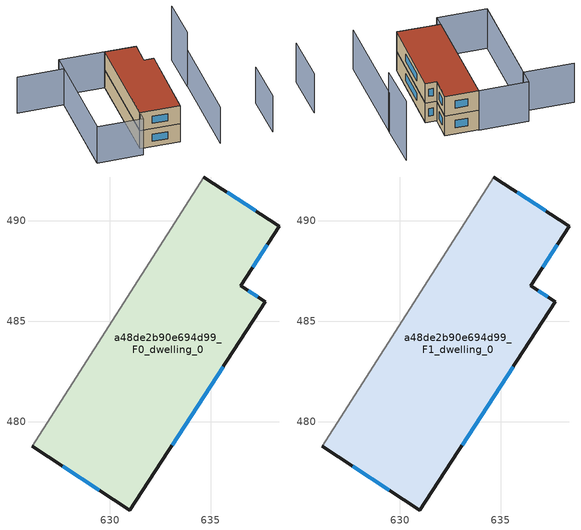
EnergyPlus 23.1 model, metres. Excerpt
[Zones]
a48de2b90e694d99_F0_dwelling_0
 floor ground (EU_floor_Construction): 638.43,489.71 636.5,486.75 637.73,485.95 630.99,475.6 626.12,478.77 634.66,492.16 z0
 wall outside (EU_wall_Construction): 626.12,478.77 630.99,475.6 637.73,485.95 636.5,486.75 638.43,489.71 634.66,492.16 z0:3
 wall adiabatic (EU_wall_Construction): 634.66,492.16 626.12,478.77 z0:3
 window (EU_Window_Construction): 637.25,490.48 635.83,491.4 / 637.1,487.67 637.83,488.79 / 637.35,486.2 636.88,486.5 / 633.09,478.82 635.63,482.72 / 627.64,477.78 629.47,476.59 z0.93:2.07
a48de2b90e694d99_F1_dwelling_0
 floor to a48de2b90e694d99_F0_dwelling_0 (EU_floor_Construction): 638.43,489.71 636.5,486.75 637.73,485.95 630.99,475.6 626.12,478.77 634.65,492.16 z3
 wall outside (EU_wall_Construction): 626.12,478.77 630.99,475.6 637.73,485.95 636.5,486.75 638.43,489.71 634.66,492.16 z3:6
 wall adiabatic (EU_wall_Construction): 634.66,492.16 626.12,478.77 z3:6
 window (EU_Window_Construction): 637.25,490.48 635.83,491.4 / 637.1,487.67 637.83,488.79 / 637.35,486.2 636.88,486.5 / 633.09,478.82 635.63,482.72 / 627.64,477.78 629.47,476.59 z3.93:5.07
 roof outside (EU_roof_Construction): 630.99,475.6 637.73,485.95 636.5,486.75 638.43,489.71 634.66,492.16 626.12,478.77 z6
shading: 641.19,467.39 645.04,473.64 / 634.26,471.12 642.28,483.71 / 622.04,497.46 627.76,493.82 / 627.76,493.82 619.68,481.14 / 634.68,492.2 625.3,477.48 / 625.3,477.48 619.64,481.08 / 619.64,481.08 629.02,495.8 / 629.02,495.8 634.68,492.2 z0:6; 642.23,483.63 645.85,489.49 z0:9
[Building]
EU S2 Campaign: North Axis=0; Terrain=City; Solar Distribution=FullExterior
[Site:Location]
Montreal-Trudeau.Intl.AP: Latitude=45.4667; Longitude=-73.75; Time Zone=-5; Elevation=36
[SizingPeriod:WeatherFileDays]
AnnualSizingPeriod: Begin Month=1; Begin Day of Month=1; End Month=12; End Day of Month=31; Day of Week for Start Day=Monday; Use Weather File Daylight Saving Period=No; Use Weather File Rain and Snow Indicators=No
[MATERIAL]
EU_InternalMass_Material: Roughness=MediumRough; Thickness=0.1; Conductivity=1; Density=1800; Specific Heat=900; Thermal Absorptance=0.9; Solar Absorptance=0.7; Visible Absorptance=0.7
[MATERIAL:NOMASS] Roughness=MediumRough; Thermal Absorptance=0.9; Solar Absorptance=0.7; Visible Absorptance=0.7
Name | Thermal Resistance
EU_wall_NoMass; EU_floor_NoMass | 1.36485
EU_roof_NoMass | 2.55992
[WINDOWMATERIAL:SIMPLEGLAZINGSYSTEM]
EU_Window_SimpleGlazing: UFactor=3.92339; Solar Heat Gain Coefficient=0.8; Visible Transmittance=0.8
[CONSTRUCTION]
EU_wall_Construction: EU_wall_NoMass
EU_roof_Construction: EU_roof_NoMass
EU_floor_Construction: EU_floor_NoMass
EU_Window_Construction: EU_Window_SimpleGlazing
EU_InternalMass_Construction: EU_InternalMass_Material
[ZONE] Type=1; Multiplier=1; Ceiling Height=autocalculate; Floor Area=autocalculate; Part of Total Floor Area=Yes
Name | Volume
a48de2b90e694d99_F0_dwelling_0 | 264.985
a48de2b90e694d99_F1_dwelling_0 | 264.984
[INTERNALMASS] Construction=EU_InternalMass_Construction; Surface Area=88.3282
Name | Zone or ZoneList
a48de2b90e694d99_F0_dwelling_0_EU_InternalMass | a48de2b90e694d99_F0_dwelling_0
a48de2b90e694d99_F1_dwelling_0_EU_InternalMass | a48de2b90e694d99_F1_dwelling_0
[OTHEREQUIPMENT] Fuel Type=Electricity; Design Level Calculation Method=Watts/Area; Power per Zone Floor Area=1; Fraction Latent=0; Fraction Radiant=0; Fraction Lost=0; Carbon Dioxide Generation Rate=0; EndUse Subcategory=EU_Step8_InternalGains
Name | Zone or ZoneList or Space or SpaceList | Schedule
EU_Step8_InternalGain_a48de2b90e694d99_F0_dwelling_0_f000 | a48de2b90e694d99_F0_dwelling_0 | EU_Step8_GainSchedule_a48de2b90e694d99_F0_dwelling_0_f000
EU_Step8_InternalGain_a48de2b90e694d99_F1_dwelling_0_f000 | a48de2b90e694d99_F1_dwelling_0 | EU_Step8_GainSchedule_a48de2b90e694d99_F1_dwelling_0_f000
[ZONEVENTILATION:DESIGNFLOWRATE] Schedule=EU_AlwaysOn; Design Flow Rate Calculation Method=AirChanges/Hour; Air Changes per Hour=0.860309; Ventilation Type=Natural; Fan Pressure Rise=0; Fan Total Efficiency=1; Constant Term Coefficient=1; Temperature Term Coefficient=0; Velocity Term Coefficient=0; Velocity Squared Term Coefficient=0; Minimum Indoor Temperature=-100; Maximum Indoor Temperature=100; Delta Temperature=-100; Minimum Outdoor Temperature=-100; Maximum Outdoor Temperature=100; Maximum Wind Speed=40
Name | Zone or ZoneList or Space or SpaceList
EU_ConstantAir_a48de2b90e694d99_F0_dwelling_0 | a48de2b90e694d99_F0_dwelling_0
EU_ConstantAir_a48de2b90e694d99_F1_dwelling_0 | a48de2b90e694d99_F1_dwelling_0
[HVACTEMPLATE:THERMOSTAT] Constant Heating Setpoint=20; Constant Cooling Setpoint=50
EU_HeatOnly_a48de2b90e694d99_F0_dwelling_0; EU_HeatOnly_a48de2b90e694d99_F1_dwelling_0
[HVACTEMPLATE:ZONE:IDEALLOADSAIRSYSTEM] System Availability Schedule=EU_AlwaysOn; Maximum Heating Supply Air Temperature=50; Minimum Cooling Supply Air Temperature=13; Maximum Heating Supply Air Humidity Ratio=0.0156; Minimum Cooling Supply Air Humidity Ratio=0.0077; Heating Limit=NoLimit; Cooling Limit=NoLimit; Heating Availability Schedule=EU_AlwaysOn; Cooling Availability Schedule=EU_CoolingOff; Dehumidification Control Type=ConstantSensibleHeatRatio; Cooling Sensible Heat Ratio=0.7; Dehumidification Setpoint=60; Humidification Control Type=None; Humidification Setpoint=30; Outdoor Air Method=None; Outdoor Air Flow Rate per Person=0.00944; Outdoor Air Flow Rate per Zone Floor Area=0; Outdoor Air Flow Rate per Zone=0; Demand Controlled Ventilation Type=None; Outdoor Air Economizer Type=NoEconomizer; Heat Recovery Type=None; Sensible Heat Recovery Effectiveness=0.7; Latent Heat Recovery Effectiveness=0.65
Name | Template Thermostat
a48de2b90e694d99_F0_dwelling_0 | EU_HeatOnly_a48de2b90e694d99_F0_dwelling_0
a48de2b90e694d99_F1_dwelling_0 | EU_HeatOnly_a48de2b90e694d99_F1_dwelling_0
[SIZING:ZONE] Zone Cooling Design Supply Air Temperature Input Method=SupplyAirTemperature; Zone Cooling Design Supply Air Temperature=13; Zone Heating Design Supply Air Temperature Input Method=SupplyAirTemperature; Zone Heating Design Supply Air Temperature=50; Zone Cooling Design Supply Air Humidity Ratio=0.008; Zone Heating Design Supply Air Humidity Ratio=0.008; Cooling Design Air Flow Method=DesignDay; Cooling Design Air Flow Rate=0; Cooling Minimum Air Flow per Zone Floor Area=0.000762; Cooling Minimum Air Flow=0; Cooling Minimum Air Flow Fraction=0.2; Heating Design Air Flow Method=DesignDay; Heating Design Air Flow Rate=0; Heating Maximum Air Flow per Zone Floor Area=0.002032; Heating Maximum Air Flow=0.141576; Heating Maximum Air Flow Fraction=0.3; Account for Dedicated Outdoor Air System=No; Dedicated Outdoor Air System Control Strategy=NeutralSupplyAir; Dedicated Outdoor Air Low Setpoint Temperature for Design=autosize; Dedicated Outdoor Air High Setpoint Temperature for Design=autosize; Zone Load Sizing Method=Sensible Load Only No Latent Load; Zone Latent Cooling Design Supply Air Humidity Ratio Input Method=HumidityRatioDifference; Zone Cooling Design Supply Air Humidity Ratio Difference=0.005; Zone Latent Heating Design Supply Air Humidity Ratio Input Method=HumidityRatioDifference; Zone Humidification Design Supply Air Humidity Ratio Difference=0.005
a48de2b90e694d99_F0_dwelling_0; a48de2b90e694d99_F1_dwelling_0
[SCHEDULE:CONSTANT]
Name | Hourly Value
EU_AlwaysOn | 1
EU_CoolingOff | 0
[SCHEDULE:FILE] Column Number=1; Rows to Skip at Top=0; Number of Hours of Data=8760; Column Separator=Comma; Interpolate to Timestep=No; Minutes per Item=60; Adjust Schedule for Daylight Savings=Yes
Name | File
EU_Step8_GainSchedule_a48de2b90e694d99_F0_dwelling_0_f000 | ../../schedules/a48de2b90e694d99/a48de2b90e694d99_F0_dwelling_0_f000_gain.csv
EU_Step8_GainSchedule_a48de2b90e694d99_F1_dwelling_0_f000 | ../../schedules/a48de2b90e694d99/a48de2b90e694d99_F1_dwelling_0_f000_gain.csv
